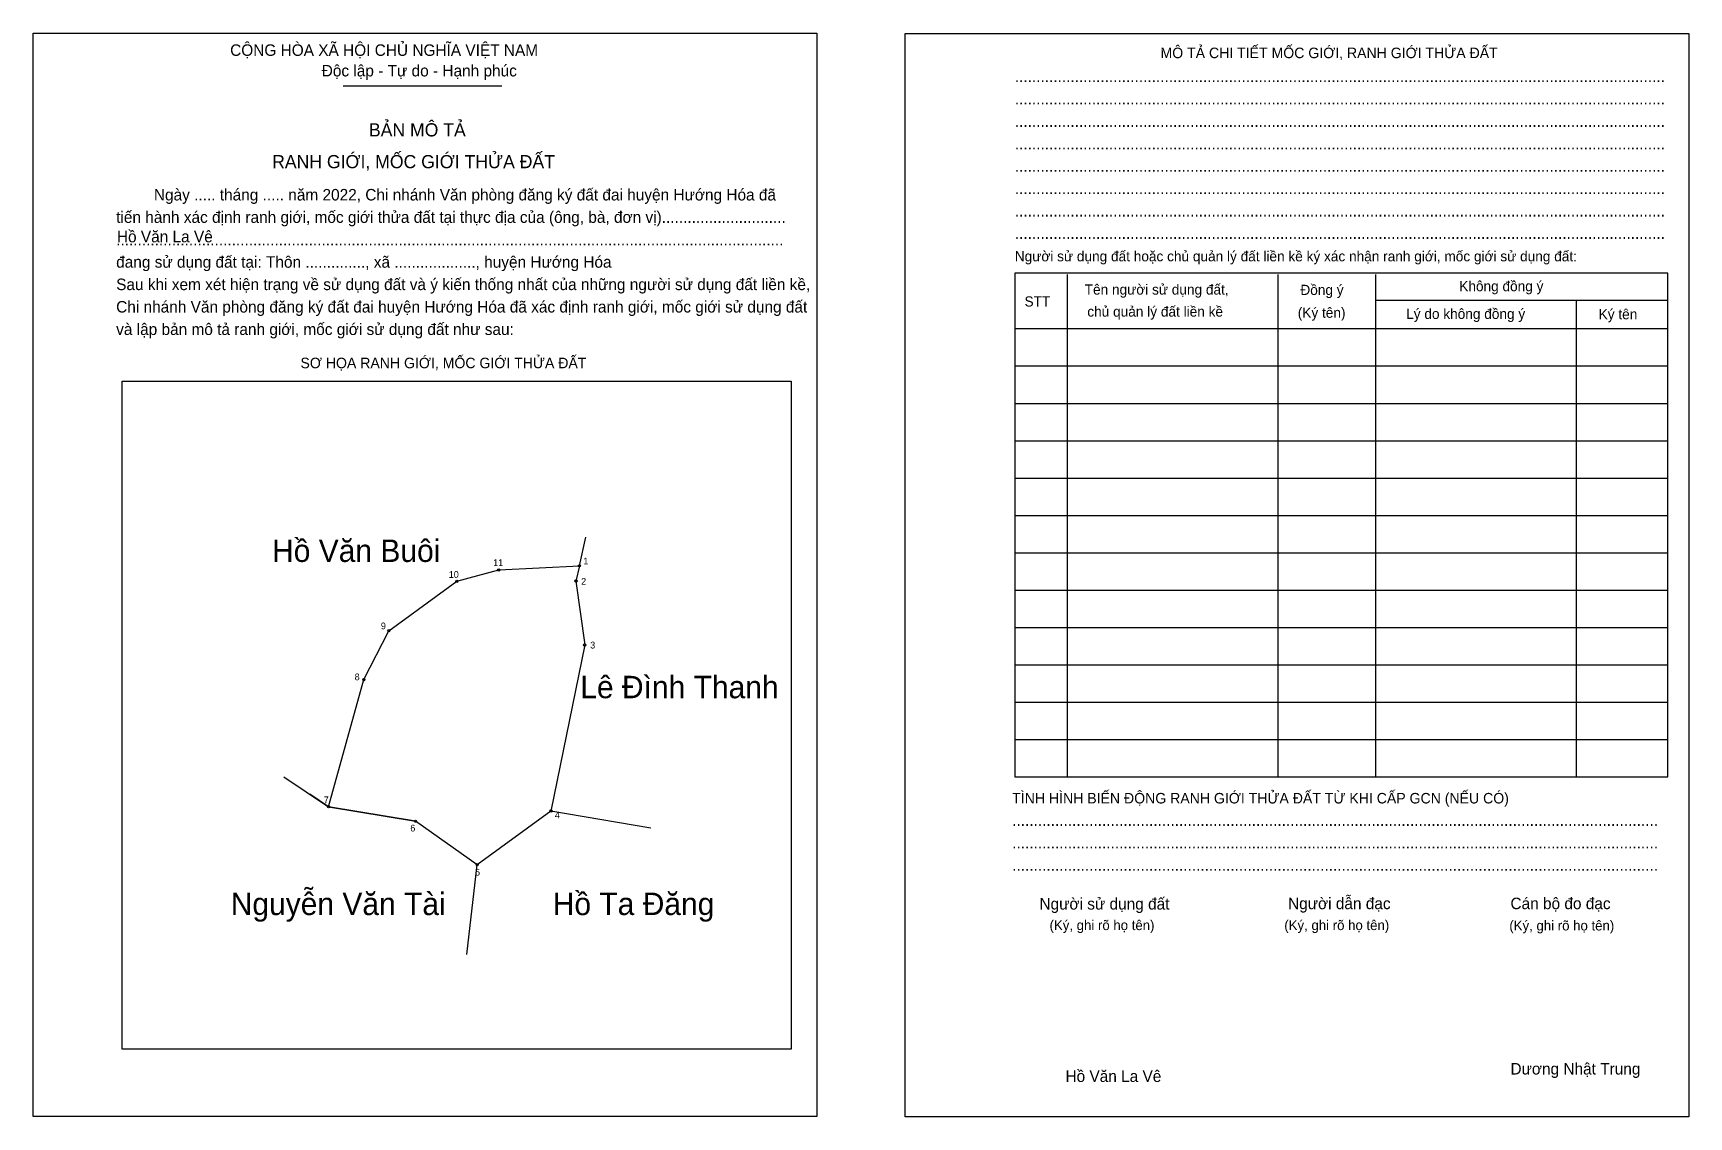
# Model space of a CAD drawing. Extents: x 548791 to 549146, y 1835514 to 1835746.
import ezdxf

# ---------------------------------------------------------------- set-up
doc = ezdxf.new("R2010")
doc.units = 0
for name, color, linetype in [('Level 1', 7, 'Continuous'), ('Level 10', 7, 'Continuous'), ('Level 11', 7, 'Continuous'), ('Level 12', 7, 'Continuous'), ('Level 2', 7, 'Continuous'), ('Level 25', 7, 'Continuous'), ('Level 27', 7, 'Continuous'), ('Level 55', 7, 'Continuous'), ('Level 6', 7, 'Continuous'), ('Level 9', 7, 'Continuous')]:
    doc.layers.add(name, color=color, linetype=linetype)

msp = doc.modelspace()

# ---------------------------------------------------------------- linework, layer by layer
at = {"layer": 'Level 1'}
for p, q in [((548791.3, 1835745.96), (548791.3, 1835745.96)), ((548977.96, 1835745.88), (548977.96, 1835745.88)), ((548857.69, 1835734.68), (548891.61, 1835734.68)), ((549012.64, 1835694.27), (549012.64, 1835586.64)), ((549057.77, 1835694.27), (549057.77, 1835586.64)), ((549078.65, 1835694.27), (549078.65, 1835586.64)), ((549078.65, 1835688.75), (549141.23, 1835688.75)), ((549121.62, 1835688.75), (549121.62, 1835586.64)), ((549001.44, 1835682.66), (549141.23, 1835682.66)), ((549001.44, 1835674.66), (549141.23, 1835674.66)), ((548810.35, 1835671.38), (548810.35, 1835671.38)), ((549001.44, 1835666.66), (549141.23, 1835666.66)), ((549001.44, 1835658.66), (549141.23, 1835658.66)), ((549001.44, 1835650.66), (549141.23, 1835650.66)), ((549001.44, 1835642.66), (549141.23, 1835642.66)), ((549001.44, 1835634.65), (549141.23, 1835634.65)), ((549001.44, 1835626.65), (549141.23, 1835626.65)), ((549001.44, 1835618.65), (549141.23, 1835618.65)), ((549001.44, 1835610.65), (549141.23, 1835610.65)), ((549001.44, 1835602.65), (549141.23, 1835602.65)), ((549001.44, 1835594.65), (549141.23, 1835594.65)), ((548953.59, 1835528.31), (548953.59, 1835528.31)), ((548959.07, 1835513.91), (548959.07, 1835513.91)), ((549145.73, 1835513.83), (549145.73, 1835513.83))]:
    msp.add_line(p, q, dxfattribs=at)
for points in [[(549141.23, 1835694.51), (549001.44, 1835694.51), (549001.44, 1835586.64), (549141.23, 1835586.64)], [(548810.35, 1835671.38), (548953.59, 1835671.38), (548953.59, 1835528.31), (548810.35, 1835528.31)]]:
    msp.add_lwpolyline(points, close=True, dxfattribs=at)
at = {"layer": 'Level 10'}
for p, q in [((548908.25, 1835631.85), (548909.65, 1835638)), ((548844.99, 1835586.67), (548854.55, 1835580.24)), ((548923.56, 1835575.66), (548902.14, 1835579.34)), ((548884.13, 1835548.59), (548886.35, 1835567.84))]:
    msp.add_line(p, q, dxfattribs=at)
msp.add_lwpolyline([(548902.14, 1835579.34), (548886.35, 1835567.84), (548873.15, 1835577.16), (548854.55, 1835580.24), (548862.09, 1835607.49), (548867.44, 1835617.95), (548882, 1835628.55), (548890.96, 1835630.97), (548908.25, 1835631.85), (548907.51, 1835628.6), (548909.39, 1835614.92)], close=True, dxfattribs=at)
at = {"layer": 'Level 11'}
for centre in [(548908.25, 1835631.85), (548882, 1835628.55), (548890.96, 1835630.97), (548907.51, 1835628.6), (548867.44, 1835617.95), (548909.39, 1835614.92), (548862.09, 1835607.49), (548854.55, 1835580.24), (548902.14, 1835579.34), (548902.14, 1835579.34), (548873.15, 1835577.16), (548886.35, 1835567.84)]:
    msp.add_circle(centre, 0.24, dxfattribs=at)
at = {"layer": 'Level 2'}
for points in [[(548791.3, 1835745.96), (548959.08, 1835745.96), (548959.08, 1835513.91), (548791.3, 1835513.91)], [(548977.96, 1835745.88), (549145.73, 1835745.88), (549145.73, 1835513.83), (548977.96, 1835513.83)]]:
    msp.add_lwpolyline(points, close=True, dxfattribs=at)
at = {"layer": 'Level 25'}
for p, q in [((548867.44, 1835617.95), (548882, 1835628.55)), ((548882, 1835628.55), (548890.96, 1835630.97)), ((548862.09, 1835607.49), (548867.44, 1835617.95)), ((548854.55, 1835580.24), (548873.15, 1835577.16))]:
    msp.add_line(p, q, dxfattribs=at)
at = {"layer": 'Level 27'}
msp.add_line((548854.55, 1835580.24), (548850.57, 1835582.92), dxfattribs=at)

# ---------------------------------------------------------------- texts
at = {"layer": 'Level 1'}
for s, height, p in [('CỘNG HÒA XÃ HỘI CHỦ NGHĨA VIỆT NAM', 2.4644, (548833.48, 1835741.08)), ('MÔ TẢ CHI TIẾT MỐC GIỚI, RANH GIỚI THỬA ĐẤT', 2.2531, (549032.63, 1835740.59)), ('Độc lập - Tự do - Hạnh phúc', 2.4644, (548853.08, 1835736.68)), ('........................................................................................................................................................', 2.46439, (549001.44, 1835735.48)), ('........................................................................................................................................................', 2.46439, (549001.44, 1835730.67)), ('BẢN MÔ TẢ', 2.817, (548863.19, 1835723.83)), ('........................................................................................................................................................', 2.46439, (549001.44, 1835725.87)), ('RANH GIỚI, MỐC GIỚI THỬA ĐẤT', 2.8167, (548842.47, 1835717.02)), ('........................................................................................................................................................', 2.46439, (549001.44, 1835721.07)), ('........................................................................................................................................................', 2.46439, (549001.44, 1835716.27)), ('Ngày ..... tháng ..... năm 2022, Chi nhánh Văn phòng đăng ký đất đai huyện Hướng Hóa đã', 2.4644, (548817.16, 1835710.11)), ('........................................................................................................................................................', 2.46439, (549001.44, 1835711.47)), ('tiến hành xác định ranh giới, mốc giới thửa đất tại thực địa của (ông, bà, đơn vị).............................', 2.46439, (548809.08, 1835705.31)), ('........................................................................................................................................................', 2.46439, (549001.44, 1835706.67)), ('............................................................................................................................................................', 2.46439, (548809.08, 1835700.51)), ('Người sử dụng đất hoặc chủ quản lý đất liền kề ký xác nhận ranh giới, mốc giới sử dụng đất:', 2.183, (549001.44, 1835697.07)), ('........................................................................................................................................................', 2.46439, (549001.44, 1835701.87)), ('đang sử dụng đất tại: Thôn .............., xã ..................., huyện Hướng Hóa', 2.4644, (548809.08, 1835695.71)), ('Sau khi xem xét hiện trạng về sử dụng đất và ý kiến thống nhất của những người sử dụng đất liền kề,', 2.4644, (548809.08, 1835690.91)), ('Tên người sử dụng đất,', 2.183, (549016.4, 1835689.95)), ('Đồng ý', 2.183, (549062.57, 1835689.87)), ('Không đồng ý', 2.183, (549096.58, 1835690.67)), ('Chi nhánh Văn phòng đăng ký đất đai huyện Hướng Hóa đã xác định ranh giới, mốc giới sử dụng đất', 2.4644, (548809.08, 1835686.11)), ('STT', 2.183, (549003.52, 1835687.39)), ('chủ quản lý đất liền kề', 2.183, (549016.96, 1835685.23)), ('(Ký tên)', 2.183, (549062.01, 1835684.99)), ('Lý do không đồng ý', 2.183, (549085.21, 1835684.74)), ('Ký tên', 2.183, (549126.42, 1835684.66)), ('và lập bản mô tả ranh giới, mốc giới sử dụng đất như sau:', 2.4644, (548809.08, 1835681.3)), ('SƠ HỌA RANH GIỚI, MỐC GIỚI THỬA ĐẤT', 2.2531, (548848.53, 1835674.18)), ('TÌNH HÌNH BIẾN ĐỘNG RANH GIỚI THỬA ĐẤT TỪ KHI CẤP GCN (NẾU CÓ)', 2.2531, (549000.88, 1835580.96)), ('.......................................................................................................................................................', 2.46439, (549000.88, 1835576.16)), ('.......................................................................................................................................................', 2.46439, (549000.88, 1835571.36)), ('.......................................................................................................................................................', 2.46439, (549000.88, 1835566.56)), ('Người sử dụng đất', 2.4644, (549006.72, 1835558.24)), ('Người dẫn đạc', 2.4644, (549059.93, 1835558.32)), ('Cán bộ đo đạc', 2.4644, (549107.54, 1835558.32)), ('(Ký, ghi rõ họ tên)', 2.1125, (549008.88, 1835553.84)), ('(Ký, ghi rõ họ tên)', 2.1125, (549059.13, 1835553.84)), ('(Ký, ghi rõ họ tên)', 2.1125, (549107.3, 1835553.76)), ('Dương Nhật Trung', 2.4644, (549107.54, 1835522.91))]:
    msp.add_text(s, height=height, dxfattribs=at).set_placement(p)
at = {"layer": 'Level 12'}
for s, p in [('Hồ Văn Buôi', (548842.45, 1835632.69)), ('Lê Đình Thanh', (548908.42, 1835603.5)), ('Nguyễn Văn Tài', (548833.6, 1835557.06)), ('Hồ Ta Đăng', (548902.53, 1835557.06))]:
    msp.add_text(s, height=4.8, dxfattribs=at).set_placement(p)
at = {"layer": 'Level 55'}
for s, p in [('1', (548908.21, 1835631.85)), ('10', (548881.89, 1835628.55)), ('11', (548890.86, 1835630.97)), ('2', (548907.46, 1835628.6)), ('9', (548867.39, 1835617.95)), ('3', (548909.34, 1835614.92)), ('8', (548862.04, 1835607.49)), ('7', (548854.5, 1835580.24)), ('4', (548902.08, 1835579.34)), ('6', (548873.1, 1835577.16)), ('5', (548886.3, 1835567.84))]:
    msp.add_text(s, height=0.16, dxfattribs=at).set_placement(p)
at = {"layer": 'Level 6'}
for p in [(548809.24, 1835701.15), (549012.29, 1835521.32)]:
    msp.add_text('Hồ Văn La Vê', height=2.4645, dxfattribs=at).set_placement(p)
at = {"layer": 'Level 9'}
for s, p in [('11', (548889.78, 1835631.83)), ('1', (548909.07, 1835632.16)), ('10', (548880.28, 1835629.28)), ('2', (548908.62, 1835627.81)), ('9', (548865.74, 1835618.27)), ('3', (548910.55, 1835614.15)), ('8', (548860.13, 1835607.35)), ('7', (548853.51, 1835581.02)), ('4', (548902.99, 1835577.75)), ('6', (548872.05, 1835574.96)), ('5', (548885.9, 1835565.52))]:
    msp.add_text(s, height=1.44, dxfattribs=at).set_placement(p)

doc.saveas('drawing.dxf')
